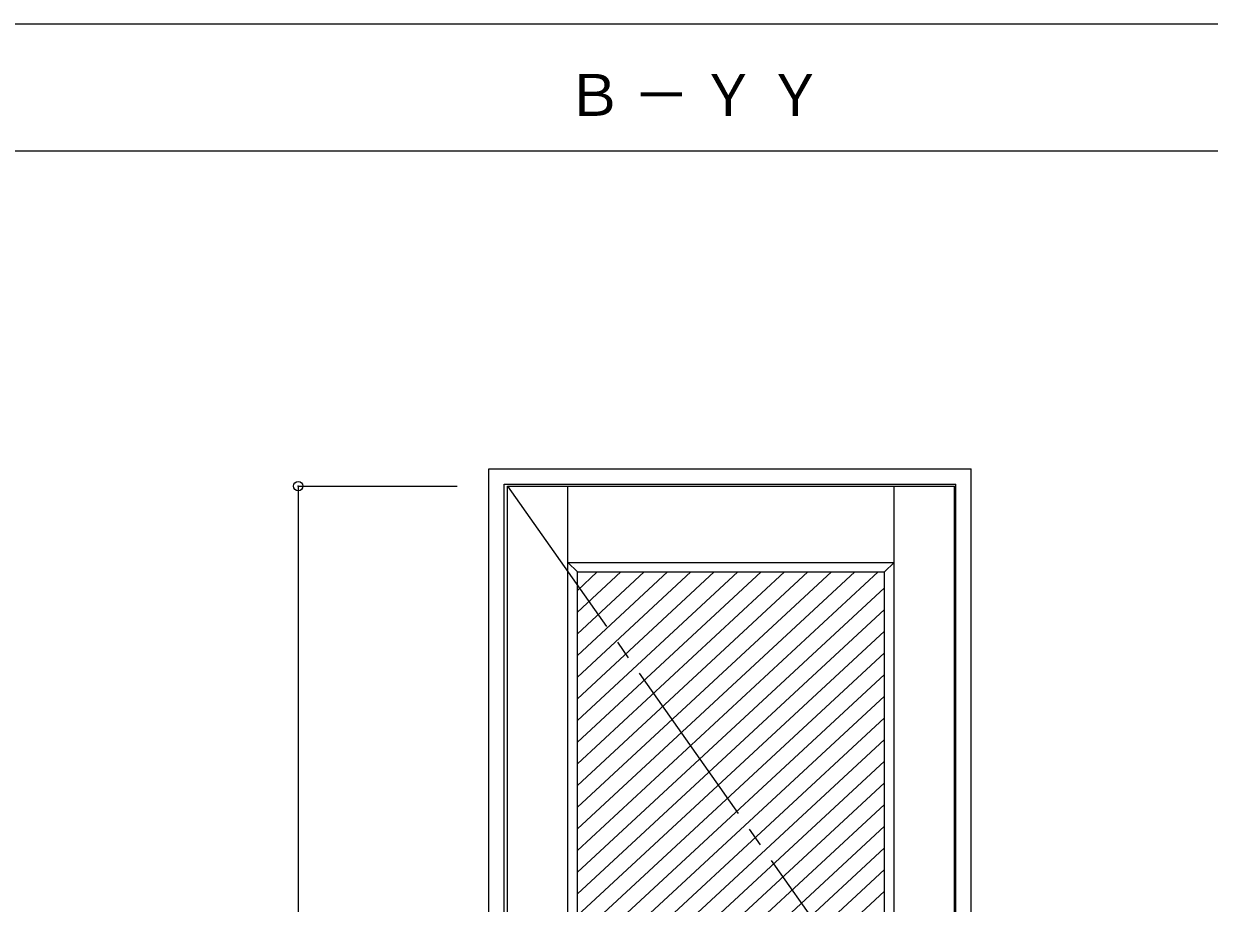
# Model space of a CAD drawing. Units: millimetres, scale not verified. Extents: x -6000 to 5700, y -4307 to 4260.
# Drawn here: x -966 to 898, y -1198 to 184 of the extents above; entities that cross this region are included whole.
import ezdxf

# ---------------------------------------------------------------- set-up
doc = ezdxf.new("R2010")
doc.units = ezdxf.units.MM
doc.header["$LTSCALE"] = 30
doc.header["$PDMODE"] = 32
doc.header["$PDSIZE"] = 15
doc.linetypes.add('CHAIN2', pattern=[12, 9, -1, 1, -1])
for name, color, linetype in [('0-2_扉', 7, 'Continuous'), ('0-4_枠', 3, 'Continuous'), ('0-7', 7, 'CHAIN2'), ('0-A_文字', 7, 'Continuous'), ('0-B_寸法', 7, 'Continuous'), ('0-C_ハッチ', 4, 'Continuous'), ('F-1_枠', 6, 'Continuous')]:
    doc.layers.add(name, color=color, linetype=linetype)
doc.styles.add('ＭＳ ゴシック', font='')
doc.styles.get('ＭＳ ゴシック').set_extended_font_data('MS Gothic')

msp = doc.modelspace()

# ---------------------------------------------------------------- linework, layer by layer
at = {"layer": '0-2_扉'}
for p, q in [((-205.2, -2537.5), (-205.2, -542.5)), ((-205.2, -542.5), (497.8, -542.5)), ((-110.2, -1575.51), (-110.2, -542.5)), ((402.8, -2537.5), (402.8, -542.5)), ((-110.2, -662.5), (-95.2, -677.5)), ((-110.2, -662.5), (186.3, -662.5)), ((186.3, -662.5), (402.8, -662.5)), ((402.8, -662.5), (387.8, -677.5)), ((-95.2, -677.5), (387.8, -677.5)), ((-95.2, -1569), (-95.2, -677.5)), ((387.8, -1722.5), (387.8, -677.5)), ((-95.01, -860.5), (-95.2, -860.5))]:
    msp.add_line(p, q, dxfattribs=at)
msp.add_lwpolyline([(-205.2, -2537.5), (497.8, -2537.5), (497.8, -542.5)], dxfattribs=at)
at = {"layer": '0-4_枠'}
for p, q in [((-234.2, -515.5), (523.8, -515.5)), ((-234.2, -2562.5), (-234.2, -515.5)), ((523.8, -2562.5), (523.8, -515.5)), ((-210.2, -539.5), (499.8, -539.5)), ((-210.2, -2562.5), (-210.2, -539.5)), ((499.8, -2562.5), (499.8, -539.5))]:
    msp.add_line(p, q, dxfattribs=at)
at = {"layer": '0-7'}
msp.add_line((-205.2, -542.5), (497.8, -1540), dxfattribs=at)
at = {"layer": '0-B_寸法', "color": 4}
for q in [(-284.2, -542.5), (-534.2, -2537.5)]:
    msp.add_line((-534.2, -542.5), q, dxfattribs=at)
at = {"layer": '0-B_寸法'}
msp.add_point((-534.2, -542.5), dxfattribs=at)
at = {"layer": '0-C_ハッチ'}
for p, q in [((-27.06, -677.5), (-95.2, -740.6)), ((9.74, -677.5), (-95.2, -774.67)), ((46.54, -677.5), (-95.2, -808.74)), ((83.33, -677.5), (-95.2, -842.81)), ((-63.85, -677.5), (-95.2, -706.53)), ((120.13, -677.5), (-95.2, -876.88)), ((156.93, -677.5), (-95.2, -910.95)), ((193.72, -677.5), (-95.2, -945.02)), ((230.52, -677.5), (-95.2, -979.09)), ((267.32, -677.5), (-95.2, -1013.16)), ((304.12, -677.5), (-95.2, -1047.24)), ((340.91, -677.5), (-95.2, -1081.31)), ((377.71, -677.5), (-95.2, -1115.38)), ((387.8, -702.23), (-95.2, -1149.45)), ((387.8, -736.3), (-95.2, -1183.52)), ((387.8, -770.37), (-95.2, -1217.59)), ((387.8, -804.44), (-95.2, -1251.66)), ((387.8, -838.51), (-95.2, -1285.73)), ((387.8, -872.58), (-95.2, -1319.8)), ((387.8, -906.65), (-95.2, -1353.88)), ((387.8, -940.72), (-95.2, -1387.95)), ((387.8, -974.8), (-95.2, -1422.02)), ((387.8, -1008.87), (-95.2, -1456.09)), ((387.8, -1042.94), (-95.2, -1490.16)), ((387.8, -1077.01), (-95.2, -1524.23)), ((387.8, -1111.08), (-95.2, -1558.3)), ((387.8, -1145.15), (-60.25, -1560.01)), ((387.8, -1179.22), (-34.55, -1570.29))]:
    msp.add_line(p, q, dxfattribs=at)
at = {"layer": 'F-1_枠'}
for p, q in [((-6000, 184.5), (5690, 184.5)), ((-6000, -15.5), (5690, -15.5))]:
    msp.add_line(p, q, dxfattribs=at)

# ---------------------------------------------------------------- texts
at = {"layer": '0-A_文字', "insert": (-113.5, 39.5), "char_height": 65.98, "attachment_point": 7, "style": 'ＭＳ ゴシック'}
msp.add_mtext('\\T1.17;Ｂ－ＹＹ', dxfattribs=at)

doc.saveas('drawing.dxf')
